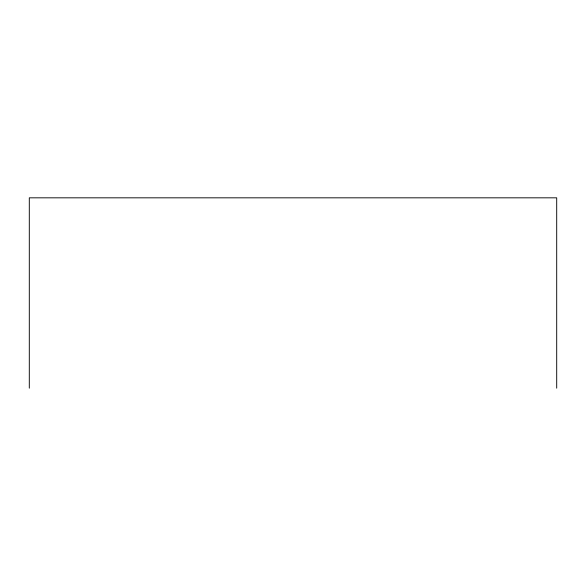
<?xml version="1.0" encoding="UTF-8"?>
<svg xmlns="http://www.w3.org/2000/svg" width="586" height="586" viewBox="0 0 586 586"><rect width="100%" height="100%" fill="white"/><g stroke="black" fill="none" stroke-linecap="round" stroke-linejoin="round"><path stroke-width="0.88" d="M556.7 388.174L556.7 197.826L29.3 197.826L29.3 388.174"/></g></svg>
